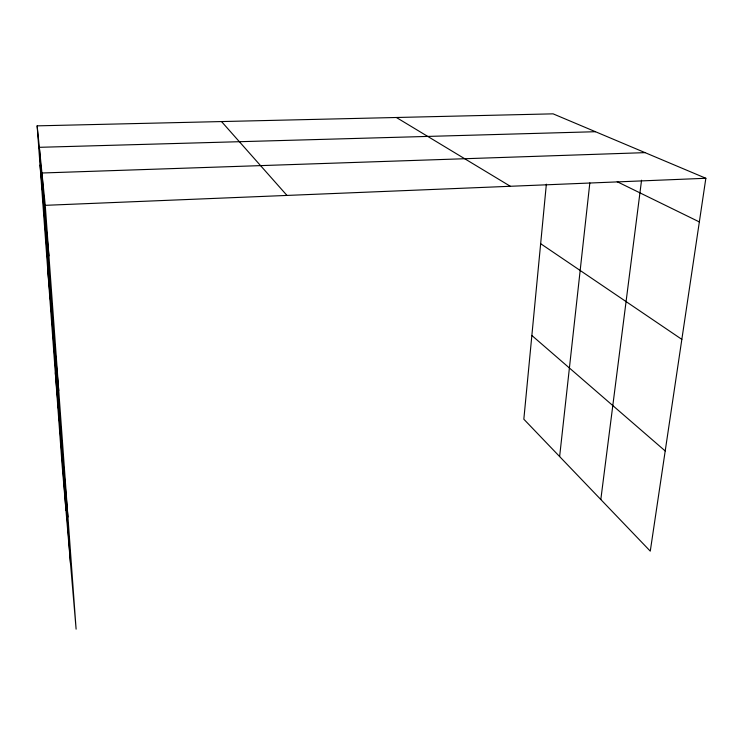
<?xml version="1.0" encoding="UTF-8"?>
<svg xmlns="http://www.w3.org/2000/svg" width="743" height="743" viewBox="0 0 743 743"><rect width="100%" height="100%" fill="white"/><g stroke="black" fill="none" stroke-linecap="round" stroke-linejoin="round"><path stroke-width="1.11" d="M546.356 184.19L523.834 419.21L650.274 551.139L705.85 178.274L553.098 113.846L37.15 125.855L62.087 464.877L76.111 629.154L45.249 205.328L37.15 125.855M559.628 456.564L589.831 182.908M600.818 499.528L641.553 180.215M45.249 205.328L705.85 178.274M645.073 152.64L41.952 172.998L70.529 563.761M595.477 131.715L39.342 147.318L65.978 510.422M617.201 181.729L699.339 221.925M396.381 117.487L510.339 186.279M540.653 243.695L681.842 339.375M531.858 335.483L665.208 450.955M221.525 121.564L286.974 195.428M40.029 165.02L48.936 255.88M47.831 271.074L58.743 390.651M55.316 372.772L67.947 517.035"/></g></svg>
